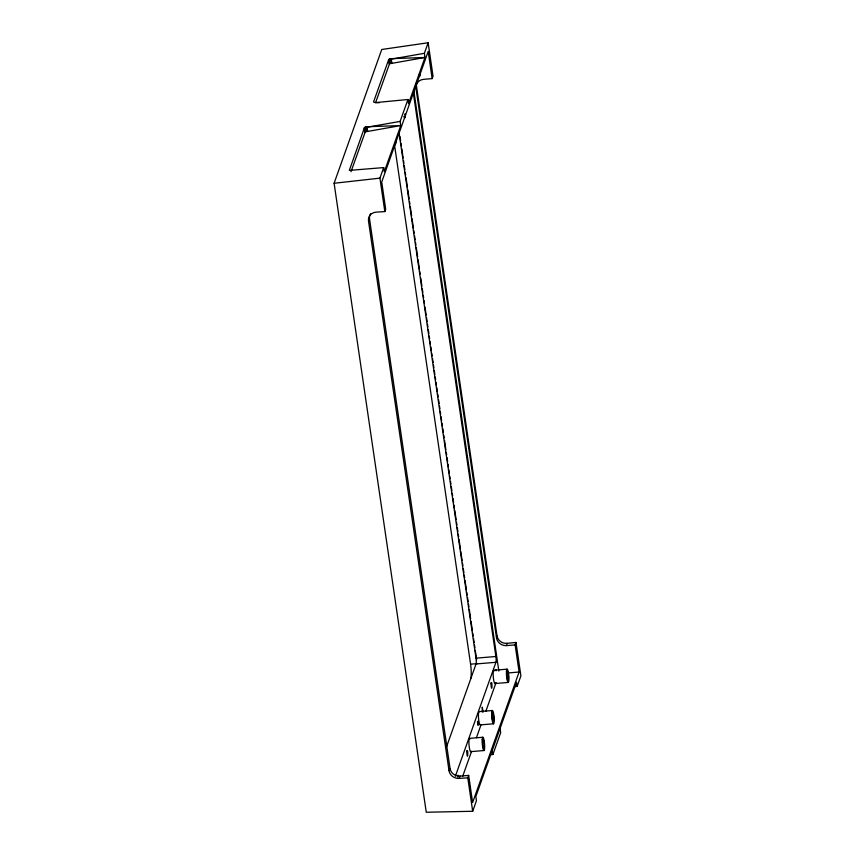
<?xml version="1.0" encoding="UTF-8"?>
<svg xmlns="http://www.w3.org/2000/svg" width="855" height="855" viewBox="0 0 855 855"><rect width="100%" height="100%" fill="white"/><g stroke="black" fill="none" stroke-linecap="round" stroke-linejoin="round"><path stroke-width="1.28" d="M457.735 777.003L458.013 775.175L458.59 776.426M483.128 712.087L482.263 707.085L482.295 711.969M495.718 670.63L495.911 669.796L496.338 670.705M506.598 645.589A8.999 8.315 19.6 0 1 496.52 637.969L416.011 88.428L416.492 86.312A8.999 8.368 12.9 0 1 417.069 82.016M496.52 637.969L497.012 635.864L416.492 86.312M507.111 643.334L506.598 645.6L515.127 644.884L515.993 642.447L507.111 643.334A8.999 8.368 12.9 0 1 497.012 635.864M514.539 686.608L517.136 686.426L516.527 682.247L475.829 796.539L476.438 800.729L472.687 811.267L426.26 812.25L334.102 183.269L381.747 49.483L428.131 42.75L433.036 76.181L432.16 78.617L423.631 79.333A8.999 8.315 19.6 0 0 416.011 88.428M400.129 121.389L364.444 127.705L349.332 170.391L383.681 167.591L384.29 171.77L400.749 125.567L400.129 121.389L407.931 99.501L375.42 102.6L373.528 101.991L388.694 59.604L424.379 53.299L428.131 42.75M350.988 171.759L365.267 131.852L400.749 125.567L366.816 126.754L367.639 130.911M375.676 102.429L389.517 63.762L424.988 57.477L424.379 53.299M370.621 213.697A8.999 8.315 19.6 0 0 369.531 218.933L450.051 768.485A8.999 8.315 19.6 0 0 460.118 776.105L468.658 775.399L467.781 777.836L459.017 778.413A8.999 8.229 25.6 0 1 449.014 770.644L368.505 221.092A8.999 8.229 25.6 0 1 376.05 212.158L384.825 211.57L379.919 178.139L383.681 167.591M384.825 211.57L385.691 209.133L381.715 181.987L428.184 51.471L432.16 78.617M446.599 746.639L476.043 663.95A4.499 0.759 85.2 0 0 476.011 658.158L398.911 131.916M455.33 776.308L495.932 662.304A4.499 0.759 85.2 0 0 495.889 656.501L413.382 93.334M462.587 776.586L471.522 751.492M476.438 737.683L480.905 725.136M485.822 711.328L496.092 682.472M515.127 644.884L519.103 672.03L472.633 802.546L468.658 775.399M490.3 754.709L492.897 754.516L500.688 732.628L500.079 728.449M517.136 686.426L520.898 675.878L515.993 642.447M368.505 221.092L369.542 218.933M449.014 770.644L450.051 768.485M459.017 778.413L460.118 776.105M334.102 183.269L379.919 178.139M476.011 658.158L495.889 656.501M470.667 678.699A11.265 1.892 85.2 0 0 470.581 664.175L477.229 663.63M476.043 663.95L495.932 662.304M493.741 670.277L507.004 669.176M508.501 672.917L519.103 672.03M495.066 683.54L508.319 682.429M479.024 711.627L492.277 710.526M480.339 724.89L493.591 723.79M469.502 738.367L482.754 737.267M470.816 751.63L484.069 750.53M375.42 102.6L379.385 102.728M391.879 62.81L391.066 58.664L424.988 57.477L408.54 103.679L407.931 99.501M390.468 58.781L391.28 62.939M390.169 58.856L390.992 63.014M389.891 58.952L390.714 63.099M389.634 59.048L390.457 63.195M389.388 59.155L390.211 63.302M389.175 59.262L389.998 63.409M388.982 59.38L389.805 63.527M388.822 59.487L389.645 63.644M388.694 59.604L389.517 63.762M388.544 59.839L389.367 63.986M366.218 126.871L367.041 131.029M365.929 126.957L366.742 131.104M365.651 127.042L366.464 131.2M365.384 127.139L366.207 131.296M365.149 127.245L365.961 131.392M364.925 127.352L365.748 131.51M364.732 127.47L365.555 131.617M364.572 127.587L365.395 131.734M364.444 127.705L365.267 131.852M364.294 127.929L365.117 132.087M413.724 90.096L498.839 671.047M492.277 750.337L492.897 754.516M400.033 136.736L400.61 140.701M401.006 143.341L401.39 145.981M401.775 148.62L403.132 157.865M403.517 160.505L403.902 163.155M404.287 165.795L404.875 169.75M405.259 172.4L405.644 175.04M406.029 177.68L407.386 186.924M407.771 189.564L409.128 198.809M409.513 201.449L409.898 204.089M410.282 206.728L411.64 215.973M412.024 218.613L413.382 227.858M413.767 230.497L414.162 233.137M414.547 235.777L415.124 239.742M415.509 242.382L415.893 245.022M416.289 247.661L417.635 256.906M418.031 259.546L419.377 268.791M419.762 271.43L420.158 274.07M420.735 278.035L421.9 285.955M422.285 288.605L422.862 292.56M423.246 295.199L423.642 297.839M424.027 300.49L424.411 303.13M424.988 307.084L426.153 315.014M426.538 317.654L427.115 321.608M427.511 324.259L427.895 326.899M428.28 329.538L428.857 333.493M429.253 336.143L429.638 338.783M430.022 341.423L430.407 344.063M430.792 346.702L431.38 350.668M431.764 353.307L432.149 355.947M432.534 358.587L433.122 362.552M433.506 365.192L433.891 367.832M434.276 370.471L434.853 374.437M435.248 377.076L435.633 379.716M436.018 382.356L436.403 384.996M436.798 387.636L437.375 391.601M437.76 394.241L438.145 396.88M438.53 399.52L439.117 403.485M439.502 406.125L439.887 408.765M440.272 411.405L440.667 414.044M441.052 416.695L441.629 420.649M442.014 423.289L442.398 425.929M442.794 428.579L443.371 432.534M443.756 435.174L444.14 437.813M444.536 440.464L445.883 449.698M446.278 452.348L446.663 454.988M447.047 457.628L447.625 461.582M448.009 464.233L448.405 466.873M448.79 469.513L449.367 473.467M449.751 476.117L450.147 478.757M450.532 481.397L450.916 484.037M451.301 486.677L451.878 490.642M452.274 493.282L452.658 495.921M453.043 498.561L453.62 502.526M454.016 505.166L454.4 507.806M454.785 510.446L456.143 519.69M456.527 522.33L456.912 524.97M457.297 527.61L457.885 531.575M458.269 534.215L458.654 536.855M459.039 539.494L460.396 548.739M460.781 551.379L462.138 560.624M462.523 563.263L462.908 565.903M463.303 568.554L463.88 572.508M464.265 575.148L464.65 577.788M465.035 580.438L466.392 589.672M466.777 592.323L467.172 594.962M467.557 597.602L468.134 601.557M468.519 604.207L468.914 606.847M469.299 609.487L470.645 618.731M471.041 621.371L472.388 630.616M472.783 633.256L473.168 635.896M473.552 638.535L474.13 642.5M474.514 645.14L474.91 647.78M475.295 650.42L476.652 659.665M394.55 145.211L470.581 664.175M467.781 777.836L472.687 811.267M419.623 73.487A4.499 0.759 85.2 0 1 419.324 74.332M468.882 781.759A4.499 0.759 85.2 0 1 469.267 783.629M480.585 724.474A6.69 1.122 85.2 0 1 478.608 718.98A6.69 1.122 85.2 0 1 479.324 711.67M471.062 751.214A6.69 1.122 85.2 0 1 469.01 744.844A6.69 1.122 85.2 0 1 470.122 738.891M495.312 683.124A6.69 1.122 85.2 0 1 493.26 676.754A6.69 1.122 85.2 0 1 494.372 670.801M468.978 780.049A6.69 1.122 85.2 0 1 469.545 782.838M469.887 786.269A6.69 1.122 85.2 0 1 469.908 789.432M404.971 114.036A4.499 0.759 85.2 0 1 404.896 114.837M420.104 74.054A6.69 1.122 85.2 0 1 418.918 75.977M395.886 140.658A6.69 1.122 85.2 0 1 394.668 144.068M405.409 113.918A6.69 1.122 85.2 0 1 403.87 116.419M466.702 751.171C467.6 764.349 468.593 747.227 466.702 751.171M477.528 721.706C478.191 731.356 478.918 718.809 477.528 721.706M490.909 683.209C491.796 696.387 492.801 679.255 490.909 683.209M506.844 672.992A4.499 0.759 85.2 0 0 507.902 680.238A4.499 0.759 85.2 0 0 508.233 674.178A4.499 0.759 85.2 0 0 506.844 672.992M492.117 714.353A4.499 0.759 85.2 0 0 493.175 721.588A4.499 0.759 85.2 0 0 493.506 715.539A4.499 0.759 85.2 0 0 492.117 714.353M482.594 741.093A4.499 0.759 85.2 0 0 483.652 748.328A4.499 0.759 85.2 0 0 483.983 742.279A4.499 0.759 85.2 0 0 482.594 741.093M506.438 671.624A6.69 1.122 85.2 0 0 508.02 682.397A6.69 1.122 85.2 0 0 508.522 673.387A6.69 1.122 85.2 0 0 506.438 671.624M491.711 712.974A6.69 1.122 85.2 0 0 493.292 723.747A6.69 1.122 85.2 0 0 493.795 714.748A6.69 1.122 85.2 0 0 491.711 712.974M482.188 739.714A6.69 1.122 85.2 0 0 483.77 750.487A6.69 1.122 85.2 0 0 484.272 741.488A6.69 1.122 85.2 0 0 482.188 739.714"/></g></svg>
